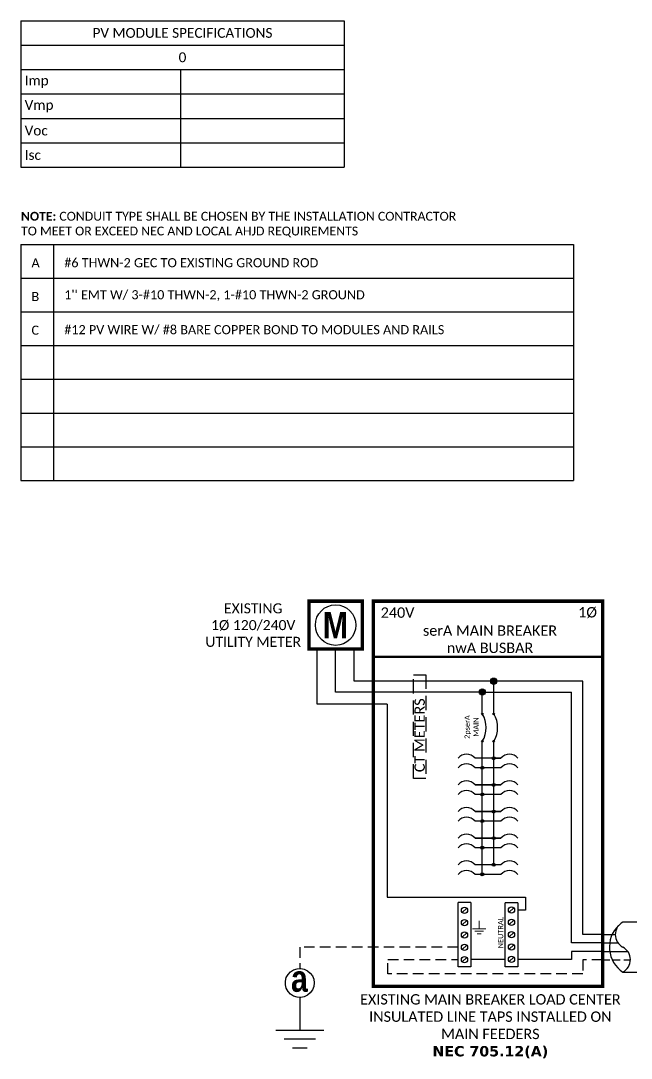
# Model space of a CAD drawing. Header units: feet. Extents: x 13749 to 14348, y 16038 to 16616.
# Drawn here: x 13749.2 to 13964.7, y 16038.3 to 16404.5 of the extents above; entities that cross this region are included whole.
import ezdxf

# ---------------------------------------------------------------- set-up
doc = ezdxf.new("R2010")
doc.units = ezdxf.units.FT
doc.header["$MEASUREMENT"] = 0
doc.linetypes.add('DASHED', pattern=[0.75, 0.5, -0.25])
doc.linetypes.add('HIDDEN', pattern=[0.375, 0.25, -0.125])
doc.layers.add('E - MODULE', color=7, linetype='Continuous')
doc.styles.add('ONE LINE TXT', font='techb___.ttf')
doc.styles.get("Standard").update_dxf_attribs({"font": 'CALIBRI.TTF'})

# ---------------------------------------------------------------- blocks, each defined once
blk = doc.blocks.new('*U28')
at = {"color": 7, "linetype": 'Continuous'}
for p, q in [((-7.14, 13.31), (-28.39, 13.31)), ((-28.39, -4.31), (-7.14, -4.31))]:
    blk.add_line(p, q, dxfattribs=at)
at = {"color": 7}
for p, q in [((-35.53, 9), (-31.05, 9)), ((-9.81, 9), (0, 9))]:
    blk.add_line(p, q, dxfattribs=at)
at = {"color": 10}
for p, q in [((-35.53, 6), (-30.11, 6)), ((-8.87, 6), (0, 6))]:
    blk.add_line(p, q, dxfattribs=at)
at = {"color": 253}
for p, q in [((-35.53, 3), (-26.66, 3)), ((-5.41, 3), (0, 3))]:
    blk.add_line(p, q, dxfattribs=at)
at = {"color": 92, "linetype": 'HIDDEN', "ltscale": 10}
for p, q in [((-4.48, 0), (0, 0)), ((-35.53, 0), (-25.72, 0))]:
    blk.add_line(p, q, dxfattribs=at)
at = {"color": 7, "linetype": 'Continuous'}
for centre, start, end in [((-22.54, 4.5), 133.9732, 236.4265), ((-12.99, 4.5), 313.9732, 56.4265)]:
    blk.add_arc(centre, 10.58, start, end, dxfattribs=at)
at = {"linetype": 'Continuous'}
for centre, start, end in [((-26.08, 8.91), 117.6639, 242.3361), ((-4.83, 8.91), 117.6639, 242.3361), ((-30.7, 0.09), 297.6639, 62.3361), ((-9.45, 0.09), 297.6639, 62.3361)]:
    blk.add_arc(centre, 4.98, start, end, dxfattribs=at)
blk = doc.blocks.new('*U22')
at = {"lineweight": 50}
blk.add_line((-43.61, 43.06), (0, 43.06), dxfattribs=at)
at = {"color": 1, "linetype": 'Continuous'}
for p, q in [((-35.27, 34.78), (-35.27, 39.32)), ((-35.27, 39.32), (-8.32, 39.32)), ((-8.32, 39.32), (-8.32, 34.78)), ((-8.32, 34.78), (-35.27, 34.78)), ((-26.07, 25.18), (-22.81, 22.74)), ((-21.73, 22.73), (-20.49, 22.73)), ((-17.94, 22.73), (-16.7, 22.73)), ((-26.07, 17.65), (-22.81, 15.2)), ((-21.73, 15.2), (-20.49, 15.2)), ((-17.94, 15.2), (-16.7, 15.2)), ((-35.27, 1.76), (-8.32, 1.76)), ((-35.27, 1.76), (-35.27, -2.78)), ((-8.32, 1.76), (-8.32, -2.78)), ((-8.32, -2.78), (-35.27, -2.78))]:
    blk.add_line(p, q, dxfattribs=at)
at = {"color": 4, "linetype": 'Continuous'}
for p, q in [((-31.89, 37.83), (-33.46, 36.26)), ((-27.53, 37.83), (-29.11, 36.26)), ((-23.18, 37.83), (-24.76, 36.26)), ((-18.83, 37.83), (-20.41, 36.26)), ((-14.48, 37.83), (-16.06, 36.26)), ((-10.13, 37.83), (-11.7, 36.26)), ((-31.89, 0.28), (-33.46, -1.3)), ((-27.53, 0.28), (-29.11, -1.3)), ((-23.18, 0.28), (-24.76, -1.3)), ((-18.83, 0.28), (-20.41, -1.3)), ((-14.48, 0.28), (-16.06, -1.3)), ((-10.13, 0.28), (-11.7, -1.3))]:
    blk.add_line(p, q, dxfattribs=at)
at = {"color": 253, "linetype": 'Continuous'}
for p, q in [((-32.67, 32.17), (-32.67, 34.78)), ((-10.92, 32.17), (-10.92, 34.78)), ((-38.16, 3), (-38.16, 32.17)), ((-38.16, 32.17), (-32.67, 32.17)), ((-5.43, 32.17), (-10.92, 32.17)), ((-5.43, 3), (-5.43, 32.17)), ((-43.61, 3), (-38.16, 3)), ((0, 3), (-5.43, 3))]:
    blk.add_line(p, q, dxfattribs=at)
at = {"color": 7, "linetype": 'Continuous'}
for p, q in [((-27.97, 22.73), (-41.66, 22.73)), ((-41.66, 9), (-41.66, 22.73)), ((-15.62, 22.73), (-1.93, 22.73)), ((-1.93, 9), (-1.93, 22.73))]:
    blk.add_line(p, q, dxfattribs=at)
at = {"color": 10, "linetype": 'Continuous'}
for p, q in [((-27.97, 15.2), (-39.8, 15.2)), ((-39.8, 6), (-39.8, 15.2)), ((-15.62, 15.2), (-3.79, 15.19)), ((-3.79, 6), (-3.79, 15.2)), ((-43.61, 6), (-39.8, 6)), ((0, 6), (-3.79, 6))]:
    blk.add_line(p, q, dxfattribs=at)
at = {"color": 7}
for p, q in [((-43.61, 9), (-41.66, 9)), ((0, 9), (-1.93, 9))]:
    blk.add_line(p, q, dxfattribs=at)
at = {"color": 92, "linetype": 'HIDDEN', "ltscale": 15}
for p, q in [((-36.58, 0), (-36.58, 4.9)), ((-36.58, 4.9), (-32.67, 4.9)), ((-32.67, 4.9), (-32.67, 1.76)), ((-7.01, 4.9), (-10.92, 4.9)), ((-10.92, 4.9), (-10.92, 1.76)), ((-7.01, 0), (-7.01, 4.9)), ((-43.61, 0), (-36.58, 0)), ((0, 0), (-7.01, 0))]:
    blk.add_line(p, q, dxfattribs=at)
at = {"lineweight": 50, "const_width": 1.19}
blk.add_lwpolyline([(-43.61, -9.34), (-43.61, 49.84), (0, 49.84), (0, -9.34)], close=True, dxfattribs=at)
at = {"color": 92, "linetype": 'Continuous', "lineweight": 5, "ltscale": 0.05, "flags": 128}
for points in [[(-21.8, -3.32), (-21.8, -6.17)], [(-24.14, -6.17), (-19.45, -6.17)], [(-20.27, -7.03), (-23.32, -7.03)], [(-21.08, -7.9), (-22.51, -7.9)]]:
    blk.add_lwpolyline(points, dxfattribs=at)
at = {"color": 4, "linetype": 'Continuous'}
for centre in [(-32.67, 37.05), (-28.32, 37.05), (-23.97, 37.05), (-19.62, 37.05), (-15.27, 37.05), (-10.92, 37.05), (-32.67, -0.51), (-28.32, -0.51), (-23.97, -0.51), (-19.62, -0.51), (-15.27, -0.51), (-10.92, -0.51)]:
    blk.add_circle(centre, 1.11, dxfattribs=at)
at = {"color": 1, "linetype": 'Continuous'}
for centre in [(-27.43, 22.73), (-22.27, 22.73), (-16.16, 22.73), (-27.43, 15.2), (-22.27, 15.2), (-16.16, 15.19)]:
    blk.add_circle(centre, 0.541, dxfattribs=at)
for points in [[(-20.49, 22.73), (-20.12, 23.49), (-19.22, 21.97), (-18.39, 23.49), (-17.94, 22.73)], [(-20.49, 15.2), (-20.12, 15.96), (-19.22, 14.43), (-18.39, 15.96), (-17.94, 15.2)]]:
    blk.add_spline(points, degree=3, dxfattribs=at)
at = {"color": 7}
blk.add_blockref('*U28', (-43.61, 0), dxfattribs=at)
at = {"color": 4, "linetype": 'Continuous'}
blk.add_text('ISOLATED NEUTRAL', height=1.8743, dxfattribs=at).set_placement((-35.32, 39.97))
at = {"color": 1}
for s, width, gutter_width, heights, insert, char_height, attachment_point in [('\\A1;\\pi2.6661;LOCKABLE ampA DISCONNECT \\P\\pi12.722;FUSED W/ ocA FUSES', 71.8931, 92.23, [18.56], (-58.88, 62.16), 3.4544, 1), ('240V', 0.1481, 0.75, [0], (-35.55, 46.4), 3.658, 5), ('1Ø', 0.1481, 0.75, [0], (-4.98, 46.1), 3.658, 5), ('\\A1;\\pi5.5987,t23.887;SQUARE D\\P\\pi5.8899,t24.178;PN: #####', 35.0816, 28.88, [13.54], (-39.35, -12.75), 3.6576, 1)]:
    blk.add_mtext_dynamic_manual_height_columns(s, width=width, gutter_width=gutter_width, heights=heights, dxfattribs=dict(at, insert=insert, char_height=char_height, attachment_point=attachment_point))
blk = doc.blocks.new('lineTapPanel')
at = {"linetype": 'Continuous'}
h = blk.add_hatch(color=254, dxfattribs=at)
h.dxf.hatch_style = 1
edge = h.paths.add_edge_path()
edge.add_arc((-38.44, 98.34), 1.11, 0, 360)
h = blk.add_hatch(color=254, dxfattribs=at)
h.dxf.hatch_style = 1
edge = h.paths.add_edge_path()
edge.add_arc((-42.47, 94.51), 1.11, 0, 360)
h = blk.add_hatch(color=1, dxfattribs=at)
h.dxf.hatch_style = 1
edge = h.paths.add_edge_path()
edge.add_arc((-42.47, 86.8), 0.291, 0, 360)
h = blk.add_hatch(color=1, dxfattribs=at)
h.dxf.hatch_style = 1
edge = h.paths.add_edge_path()
edge.add_arc((-38.44, 86.8), 0.291, 0, 360)
h = blk.add_hatch(color=1, dxfattribs=at)
h.dxf.hatch_style = 1
edge = h.paths.add_edge_path()
edge.add_arc((-42.47, 77.16), 0.291, 0, 360)
h = blk.add_hatch(color=1, dxfattribs=at)
h.dxf.hatch_style = 1
edge = h.paths.add_edge_path()
edge.add_arc((-38.44, 77.16), 0.291, 0, 360)
h = blk.add_hatch(color=1, dxfattribs=at)
h.dxf.hatch_style = 1
edge = h.paths.add_edge_path()
edge.add_arc((-38.44, 71.16), 0.528, 0, 360)
h = blk.add_hatch(color=1, dxfattribs=at)
h.dxf.hatch_style = 1
edge = h.paths.add_edge_path()
edge.add_arc((-42.47, 67.78), 0.528, 0, 360)
h = blk.add_hatch(color=1, dxfattribs=at)
h.dxf.hatch_style = 1
edge = h.paths.add_edge_path()
edge.add_arc((-38.44, 61.76), 0.528, 0, 360)
h = blk.add_hatch(color=1, dxfattribs=at)
h.dxf.hatch_style = 1
edge = h.paths.add_edge_path()
edge.add_arc((-42.47, 58.38), 0.528, 0, 360)
h = blk.add_hatch(color=1, dxfattribs=at)
h.dxf.hatch_style = 1
edge = h.paths.add_edge_path()
edge.add_arc((-38.44, 52.36), 0.528, 0, 360)
h = blk.add_hatch(color=1, dxfattribs=at)
h.dxf.hatch_style = 1
edge = h.paths.add_edge_path()
edge.add_arc((-42.47, 48.98), 0.528, 0, 360)
h = blk.add_hatch(color=1, dxfattribs=at)
h.dxf.hatch_style = 1
edge = h.paths.add_edge_path()
edge.add_arc((-38.44, 42.95), 0.528, 0, 360)
h = blk.add_hatch(color=1, dxfattribs=at)
h.dxf.hatch_style = 1
edge = h.paths.add_edge_path()
edge.add_arc((-42.47, 39.58), 0.528, 0, 360)
h = blk.add_hatch(color=1, dxfattribs=at)
h.dxf.hatch_style = 1
edge = h.paths.add_edge_path()
edge.add_arc((-38.44, 33.55), 0.528, 0, 360)
h = blk.add_hatch(color=1, dxfattribs=at)
h.dxf.hatch_style = 1
edge = h.paths.add_edge_path()
edge.add_arc((-42.47, 30.17), 0.528, 0, 360)
at = {"color": 155, "true_color": 0x647190}
blk.add_line((-80.92, 126.59), (0, 126.59), dxfattribs=at)
at = {"color": 253, "linetype": 'Continuous'}
for p, q in [((-100.73, 90.2), (-100.73, 109.7)), ((-76.04, 90.2), (-100.73, 90.2)), ((-76.04, 90.2), (-76.04, 22.16)), ((-76.04, 22.16), (-27.25, 22.16)), ((-27.25, 22.16), (-27.25, 17.57)), ((-27.25, 17.57), (-29.89, 17.57)), ((-11.01, 0.16), (-29.89, 0.16)), ((0, 3), (-11.01, 3)), ((-11.01, 3), (-11.01, 0.16))]:
    blk.add_line(p, q, dxfattribs=at)
at = {"color": 10, "linetype": 'Continuous'}
for p, q in [((-94.24, 94.51), (-94.24, 109.7)), ((-43.58, 94.51), (-94.24, 94.51)), ((-42.47, 87.09), (-42.47, 93.4)), ((-41.36, 94.51), (-10.98, 94.51)), ((-10.98, 6), (-10.98, 94.51)), ((-42.47, 30.17), (-42.47, 76.87)), ((-35.88, 67.78), (-45.04, 67.78)), ((-35.88, 58.38), (-45.04, 58.38)), ((-35.88, 48.98), (-45.04, 48.98)), ((-35.88, 39.58), (-45.04, 39.58)), ((-35.88, 30.17), (-45.04, 30.17)), ((0, 6), (-10.98, 6))]:
    blk.add_line(p, q, dxfattribs=at)
at = {"color": 7, "linetype": 'Continuous'}
for p, q in [((-87.75, 98.34), (-87.75, 109.7)), ((-39.56, 98.34), (-87.75, 98.34)), ((-38.44, 87.09), (-38.44, 97.23)), ((-6.96, 9), (-6.96, 98.34)), ((-38.44, 61.76), (-38.44, 76.87)), ((-35.88, 71.16), (-45.04, 71.16)), ((-38.44, 71.16), (-35.88, 71.16)), ((-45.04, 61.76), (-35.88, 61.76)), ((-35.88, 61.76), (-45.04, 61.76)), ((-38.44, 52.36), (-38.44, 61.76)), ((-45.04, 52.36), (-35.88, 52.36)), ((-35.88, 52.36), (-45.04, 52.36)), ((-38.44, 42.95), (-38.44, 52.36)), ((-45.04, 42.95), (-35.88, 42.95)), ((-35.88, 42.95), (-45.04, 42.95)), ((-38.44, 33.55), (-38.44, 42.95)), ((-35.88, 33.55), (-45.04, 33.55))]:
    blk.add_line(p, q, dxfattribs=at)
at = {"lineweight": 50}
blk.add_line((-80.92, 106.95), (0, 106.95), dxfattribs=at)
at = {"color": 7}
for p, q in [((-6.96, 98.34), (-37.33, 98.34)), ((0, 9), (-6.96, 9))]:
    blk.add_line(p, q, dxfattribs=at)
at = {"color": 1, "linetype": 'Continuous'}
for p, q in [((-51.03, -2.51), (-51.03, 20.23)), ((-46.49, 20.23), (-51.03, 20.23)), ((-46.49, 20.23), (-46.49, -2.51)), ((-34.43, -2.43), (-34.43, 20.16)), ((-29.89, 20.16), (-34.43, 20.16)), ((-29.89, 20.16), (-29.89, -2.43)), ((-46.49, -2.51), (-51.03, -2.51)), ((-29.89, -2.43), (-34.43, -2.43))]:
    blk.add_line(p, q, dxfattribs=at)
at = {"color": 4, "linetype": 'Continuous'}
for p, q in [((-31.37, 18.35), (-32.94, 16.78)), ((-47.97, 18.28), (-49.55, 16.71)), ((-47.97, 13.93), (-49.55, 12.36)), ((-31.37, 14), (-32.94, 12.43)), ((-47.97, 9.58), (-49.55, 8.01)), ((-31.37, 9.65), (-32.94, 8.08)), ((-47.97, 5.23), (-49.55, 3.66)), ((-31.37, 5.3), (-32.94, 3.73)), ((-47.97, 0.88), (-49.55, -0.69)), ((-31.37, 0.95), (-32.94, -0.62))]:
    blk.add_line(p, q, dxfattribs=at)
at = {"color": 92, "linetype": 'HIDDEN', "ltscale": 15}
for p, q in [((-51.03, 4.44), (-106.89, 4.44)), ((-106.89, 4.44), (-106.89, -4.87)), ((-75.84, -4.96), (-75.84, 0.09)), ((-75.84, 0.09), (-51.03, 0.09)), ((0, 0), (-6.96, 0)), ((-6.96, 0), (-6.96, -4.96)), ((-6.96, -4.96), (-75.84, -4.96))]:
    blk.add_line(p, q, dxfattribs=at)
at = {"color": 92, "linetype": 'Continuous', "ltscale": 15}
blk.add_line((-34.43, 0.09), (-46.49, 0.09), dxfattribs=at)
at = {"color": 92, "ltscale": 15}
blk.add_line((-106.89, -4.87), (-106.89, -24.84), dxfattribs=at)
at = {"lineweight": 50, "const_width": 1.19}
for points in [[(-103.67, 109.7), (-103.67, 126.59), (-84.82, 126.59), (-84.82, 109.7)], [(-80.92, -9.3), (-80.92, 126.59), (0, 126.59), (0, -9.3)]]:
    blk.add_lwpolyline(points, close=True, dxfattribs=at)
at = {"color": 92, "linetype": 'Continuous', "lineweight": 5, "ltscale": 0.05, "flags": 128}
for points in [[(-43.54, 13.81), (-43.54, 10.97)], [(-45.88, 10.97), (-41.2, 10.97)], [(-42.01, 10.1), (-45.07, 10.1)], [(-42.82, 9.23), (-44.25, 9.23)]]:
    blk.add_lwpolyline(points, dxfattribs=at)
at = {"color": 92, "linetype": 'Continuous', "ltscale": 4, "flags": 128}
for points in [[(-115.37, -24.84), (-98.41, -24.84)], [(-101.35, -27.98), (-112.43, -27.98)], [(-104.29, -31.12), (-109.49, -31.12)]]:
    blk.add_lwpolyline(points, dxfattribs=at)
at = {"linetype": 'Continuous'}
blk.add_circle((-94.24, 118.15), 7.15, dxfattribs=at)
at = {"color": 7, "linetype": 'Continuous'}
for centre in [(-38.44, 98.34), (-38.44, 98.34), (-42.47, 94.51)]:
    blk.add_circle(centre, 1.11, dxfattribs=at)
at = {"color": 1, "linetype": 'Continuous'}
for centre, radius in [((-42.47, 86.8), 0.291), ((-38.44, 86.8), 0.291), ((-42.47, 77.16), 0.291), ((-38.44, 77.16), 0.291), ((-38.44, 71.16), 0.528), ((-42.47, 67.78), 0.528), ((-38.44, 61.76), 0.528), ((-42.47, 58.38), 0.528), ((-38.44, 52.36), 0.528), ((-42.47, 48.98), 0.528), ((-38.44, 42.95), 0.528), ((-42.47, 39.58), 0.528), ((-38.44, 33.55), 0.528), ((-42.47, 30.17), 0.528)]:
    blk.add_circle(centre, radius, dxfattribs=at)
at = {"color": 4, "linetype": 'Continuous'}
for centre in [(-48.76, 17.49), (-32.16, 17.57), (-48.76, 13.14), (-32.16, 13.21), (-48.76, 8.79), (-32.16, 8.86), (-48.76, 4.44), (-32.16, 4.51), (-48.76, 0.09), (-32.16, 0.16)]:
    blk.add_circle(centre, 1.11, dxfattribs=at)
at = {"color": 1, "linetype": 'Continuous'}
for centre, radius, start, end in [((-50.14, 81.98), 9.06, 327.8708, 32.1292), ((-46.11, 81.98), 9.06, 327.8708, 32.1292), ((-48.03, 68.62), 3.93, 40.3392, 139.6608), ((-32.88, 68.62), 3.93, 40.3392, 139.6608), ((-48.03, 65.24), 3.93, 40.3392, 139.6608), ((-32.88, 65.24), 3.93, 40.3392, 139.6608), ((-48.03, 59.21), 3.93, 40.3392, 139.6608), ((-32.88, 59.21), 3.93, 40.3392, 139.6608), ((-48.03, 55.84), 3.93, 40.3392, 139.6608), ((-32.88, 55.84), 3.93, 40.3392, 139.6608), ((-48.03, 49.81), 3.93, 40.3392, 139.6608), ((-32.88, 49.81), 3.93, 40.3392, 139.6608), ((-48.03, 46.43), 3.93, 40.3392, 139.6608), ((-32.88, 46.43), 3.93, 40.3392, 139.6608), ((-48.03, 40.41), 3.93, 40.3392, 139.6608), ((-32.88, 40.41), 3.93, 40.3392, 139.6608), ((-48.03, 37.03), 3.93, 40.3392, 139.6608), ((-32.88, 37.03), 3.93, 40.3392, 139.6608), ((-48.03, 31.01), 3.93, 40.3392, 139.6608), ((-32.88, 31.01), 3.93, 40.3392, 139.6608), ((-48.03, 27.63), 3.93, 40.3392, 139.6608), ((-32.88, 27.63), 3.93, 40.3392, 139.6608)]:
    blk.add_arc(centre, radius, start, end, dxfattribs=at)
at = {"color": 253, "linetype": 'Continuous', "style": 'ONE LINE TXT'}
blk.add_text('M', height=9.38, dxfattribs=at).set_placement((-98.8, 113.43))
at = {"color": 4, "linetype": 'Continuous'}
blk.add_text('NEUTRAL', height=1.874, rotation=90, dxfattribs=at).set_placement((-35.08, 4.08))
at = {"color": 1, "attachment_point": 5}
for s, width, gutter_width, heights, insert, char_height in [('EXISTING\\P1Ø 120/240V UTILITY METER', 37.8067, 7.17, [0], (-123.35, 118.13), 3.5433), ('1Ø', 0.1481, 0.75, [0], (-5.31, 122.54), 3.658), ('240V', 0.1481, 0.75, [0], (-72.39, 122.54), 3.658), ('serA MAIN BREAKER\\PnwA BUSBAR', 72.4998, 0.75, [0], (-39.75, 113.14), 3.6576), ('EXISTING MAIN BREAKER LOAD CENTER INSULATED LINE TAPS INSTALLED ON MAIN FEEDERS\\P{\\fVerdana|b1|i0|c0|p34;NEC 705.12(A)}', 98.9176, 7.17, [106.42], (-39.63, -23.42), 3.6576)]:
    blk.add_mtext_dynamic_manual_height_columns(s, width=width, gutter_width=gutter_width, heights=heights, dxfattribs=dict(at, insert=insert, char_height=char_height))
at = {"color": 4, "linetype": 'Continuous', "insert": (-46.25, 82.15), "char_height": 1.874, "attachment_point": 5, "rotation": 90}
blk.add_mtext_dynamic_manual_height_columns('2pserA\\PMAIN', width=0.1481, gutter_width=0.75, heights=[0], dxfattribs=at)
blk = doc.blocks.new('*U24')
at = {"color": 7}
blk.add_blockref('lineTapPanel', (0, 0), dxfattribs=at)
blk = doc.blocks.new('*T15')
at = {"color": 0, "lineweight": -2, "transparency": 16777216}
for p, q in [((0, 0), (114.19, 0)), ((0, 0), (0, -51.69)), ((114.19, 0), (114.19, -51.69)), ((0, -8.62), (114.19, -8.62)), ((0, -17.23), (114.19, -17.23)), ((56.41, -17.23), (56.41, -51.69)), ((0, -25.85), (114.19, -25.85)), ((0, -34.46), (114.19, -34.46)), ((0, -43.08), (114.19, -43.08)), ((0, -51.69), (114.19, -51.69))]:
    blk.add_line(p, q, dxfattribs=at)
at = {"color": 0, "linetype": 'Continuous', "transparency": 16777216, "char_height": 3.4544}
for s, insert, width, attachment_point in [('{\\fCalibri|b0|i0|c0;PV MODULE SPECIFICATIONS', (57.09, -4.31), 111.433, 5), ('{\\fCalibri|b0|i0|c0;0', (57.09, -12.92), 111.433, 5), ('{\\fCalibri|b0|i0|c0;Imp', (1.38, -21.54), 53.6551, 4), ('{\\fCalibri|b0|i0|c0;', (57.78, -21.54), 55.0254, 4), ('{\\fCalibri|b0|i0|c0;Vmp', (1.38, -30.15), 53.6551, 4), ('{\\fCalibri|b0|i0|c0;', (57.78, -30.15), 55.0254, 4), ('{\\fCalibri|b0|i0|c0;Voc', (1.38, -38.77), 53.6551, 4), ('{\\fCalibri|b0|i0|c0;', (57.78, -38.77), 55.0254, 4), ('{\\fCalibri|b0|i0|c0;Isc', (1.38, -47.39), 53.6551, 4), ('{\\fCalibri|b0|i0|c0;', (57.78, -47.39), 55.0254, 4)]:
    blk.add_mtext(s, dxfattribs=dict(at, insert=insert, width=width, attachment_point=attachment_point))
blk = doc.blocks.new('*T21')
at = {"linetype": 'ByBlock', "lineweight": -2, "transparency": 16777216}
for p, q in [((0, 0), (195.1, 0)), ((0, 0), (0, -83.27)), ((11.58, 0), (11.58, -83.27)), ((195.1, 0), (195.1, -83.27)), ((0, -11.84), (195.1, -11.84)), ((0, -23.75), (195.1, -23.75)), ((0, -35.65), (195.1, -35.65)), ((0, -47.56), (195.1, -47.56)), ((0, -59.46), (195.1, -59.46)), ((0, -71.37), (195.1, -71.37)), ((0, -83.27), (195.1, -83.27))]:
    blk.add_line(p, q, dxfattribs=at)
at = {"color": 0, "linetype": 'Continuous', "transparency": 16777216, "char_height": 3.2119, "attachment_point": 7}
for s, insert, width in [('{\\fCalibri|b0|i0|c0;A', (3.78, -8.06), 4.025), ('{\\fCalibri|b0|i0|c0;#6 THWN-2 GEC TO EXISTING GROUND ROD', (15.36, -8.06), 175.9562), ('{\\fCalibri|b0|i0|c0;B', (3.78, -19.97), 4.025), ("{\\fCalibri|b0|i0|c0;1'' EMT W/ 3-#10 THWN-2, 1-#10 THWN-2 GROUND", (15.36, -19.97), 175.9562), ('{\\fCalibri|b0|i0|c0;C', (3.78, -31.87), 4.025), ('{\\fCalibri|b0|i0|c0;#12 PV WIRE W/ #8 BARE COPPER BOND TO MODULES AND RAILS', (15.36, -31.87), 175.9562), ('{\\fCalibri|b0|i0|c0;', (3.78, -43.78), 4.025), ('{\\fCalibri|b0|i0|c0;', (15.36, -43.78), 175.9562), ('{\\fCalibri|b0|i0|c0;', (3.78, -55.68), 4.025), ('{\\fCalibri|b0|i0|c0;', (15.36, -55.68), 175.9562), ('{\\fCalibri|b0|i0|c0;', (3.78, -67.59), 4.025), ('{\\fCalibri|b0|i0|c0;', (15.36, -67.59), 175.9562), ('{\\fCalibri|b0|i0|c0;', (3.78, -79.5), 4.025), ('{\\fCalibri|b0|i0|c0;', (15.36, -79.5), 175.9562)]:
    blk.add_mtext(s, dxfattribs=dict(at, insert=insert, width=width))
blk = doc.blocks.new('*U27')
at = {"color": 92, "linetype": 'HIDDEN', "ltscale": 15}
blk.add_line((0, 0), (0, -9.32), dxfattribs=at)
at = {"color": 92, "ltscale": 15}
blk.add_line((0, -9.32), (0, -29.28), dxfattribs=at)
at = {"color": 92, "linetype": 'Continuous', "ltscale": 4, "flags": 128}
for points in [[(-8.48, -29.28), (8.48, -29.28)], [(5.54, -32.42), (-5.54, -32.42)], [(2.6, -35.56), (-2.6, -35.56)]]:
    blk.add_lwpolyline(points, dxfattribs=at)
at = {"color": 7, "linetype": 'Continuous'}
blk.add_wipeout([(5.09, -12.58), (4.93, -13.85), (4.46, -15.04), (3.71, -16.08), (2.72, -16.9), (1.56, -17.44), (0.3, -17.68), (-0.98, -17.6), (-2.2, -17.21), (-3.28, -16.52), (-4.16, -15.59), (-4.77, -14.46), (-5.09, -13.22), (-5.09, -11.94), (-4.77, -10.7), (-4.16, -9.57), (-3.28, -8.64), (-2.2, -7.95), (-0.98, -7.56), (0.3, -7.48), (1.56, -7.72), (2.72, -8.26), (3.71, -9.08), (4.46, -10.12), (4.93, -11.31)], dxfattribs=at)
blk.add_lwpolyline([(5.09, -12.58), (4.93, -13.85), (4.46, -15.04), (3.71, -16.08), (2.72, -16.9), (1.56, -17.44), (0.3, -17.68), (-0.98, -17.6), (-2.2, -17.21), (-3.28, -16.52), (-4.16, -15.59), (-4.77, -14.46), (-5.09, -13.22), (-5.09, -11.94), (-4.77, -10.7), (-4.16, -9.57), (-3.28, -8.64), (-2.2, -7.95), (-0.98, -7.56), (0.3, -7.48), (1.56, -7.72), (2.72, -8.26), (3.71, -9.08), (4.46, -10.12), (4.93, -11.31), (5.09, -12.58)], close=True, dxfattribs=at)
at = {"color": 1, "linetype": 'Continuous', "insert": (-3.13, -6.33), "char_height": 9.3833, "attachment_point": 1, "style": 'ONE LINE TXT'}
blk.add_mtext_dynamic_manual_height_columns('{\\W1;\\C256;a}', width=0.1385, gutter_width=2.13, heights=[0], dxfattribs=at)

msp = doc.modelspace()

# ---------------------------------------------------------------- linework, layer by layer
at = {"layer": 'E - MODULE', "color": 10, "linetype": 'DASHED', "ltscale": 10}
msp.add_lwpolyline([(13887.79, 16137.09), (13887.79, 16173.69), (13892.23, 16173.69), (13892.23, 16137.09)], close=True, dxfattribs=at)

# ---------------------------------------------------------------- block references
for name, p in [('*T15', (13749.18, 16404.48)), ('*T21', (13749.18, 16325.5))]:
    msp.add_blockref(name, p)
at = {"color": 7}
for name, p in [('*U24', (13954.59, 16073.04)), ('*U22', (14033.73, 16073.04))]:
    msp.add_blockref(name, p, dxfattribs=at)

# ---------------------------------------------------------------- texts
at = {"color": 10, "insert": (13749.27, 16337.04), "char_height": 3.10896, "attachment_point": 1}
msp.add_mtext_dynamic_manual_height_columns('\\A1;{\\fCalibri|b1|i0|c0|p34;NOTE:} {\\A0;\\H1.0052x;CONDUIT TYPE SHALL BE CHOSEN BY THE INSTALLATION CONTRACTOR\\PTO MEET OR EXCEED NEC AND LOCAL AHJD REQUIREMENTS}', width=164.3528, gutter_width=0, heights=[9.89], dxfattribs=at)
at = {"color": 1, "insert": (13890.01, 16151.67), "char_height": 3.658, "attachment_point": 5, "rotation": 90}
msp.add_mtext_dynamic_manual_height_columns(' CT METERS', width=27.4517, gutter_width=7.17, heights=[0], dxfattribs=at)

# ---------------------------------------------------------------- next in the draw order: block references
at = {"color": 7}
msp.add_blockref('*U27', (13847.7, 16077.48), dxfattribs=at)

doc.saveas('drawing.dxf')
